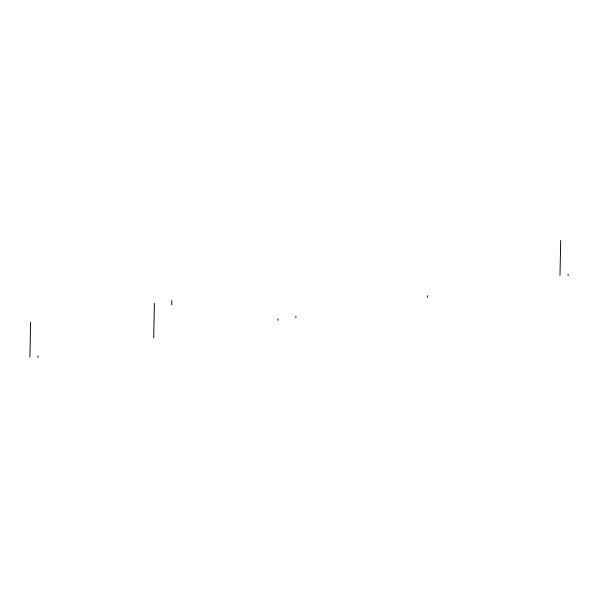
<?xml version="1.0" encoding="UTF-8"?>
<svg xmlns="http://www.w3.org/2000/svg" width="598" height="598" viewBox="0 0 598 598"><rect width="100%" height="100%" fill="white"/><g stroke="black" fill="none" stroke-linecap="round" stroke-linejoin="round"><path stroke-width="0.9" d="M29.9 357.126L30.61 322.337M37.98 357.462L38.01 355.87M153.686 338.019L154.396 303.231M171.731 304.86L171.82 300.547M277.95 320.431L277.98 318.839M295.898 317.665L295.928 316.073M427.495 297.356L427.525 295.763M559.982 275.327L560.692 240.538M568.07 275.663L568.1 274.071"/></g></svg>
